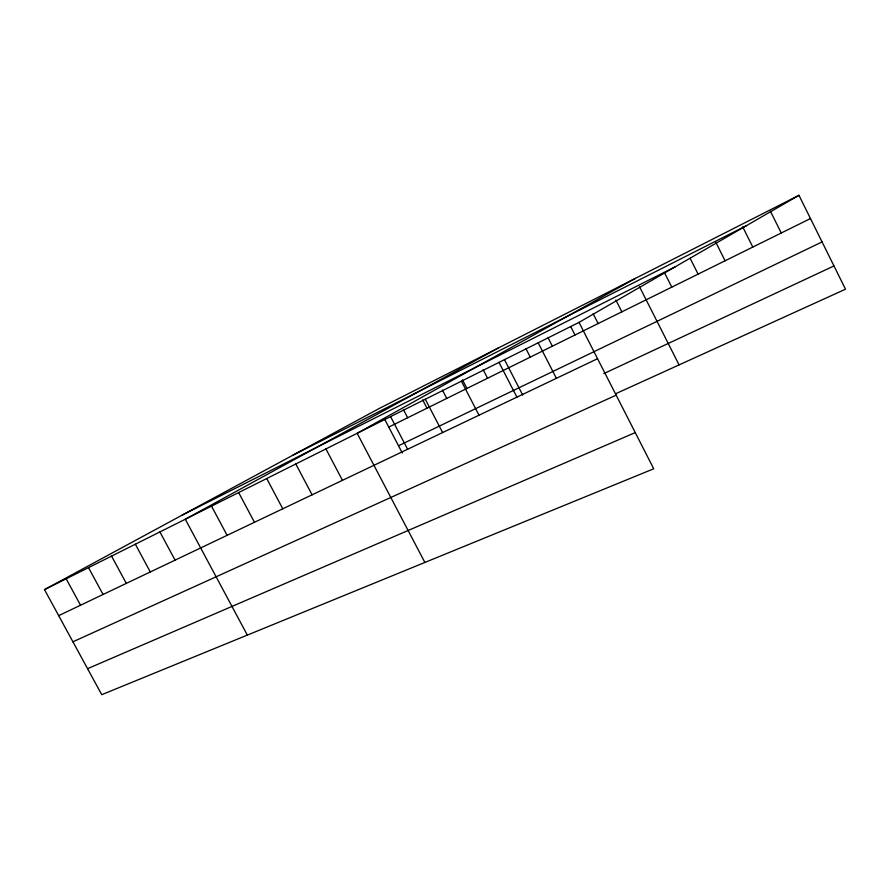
<?xml version="1.0" encoding="UTF-8"?>
<svg xmlns="http://www.w3.org/2000/svg" width="890" height="890" viewBox="0 0 890 890"><rect width="100%" height="100%" fill="white"/><g stroke="black" fill="none" stroke-linecap="round" stroke-linejoin="round"><path stroke-width="1.33" d="M579.034 322.38L653.716 468.796L101.738 694.69L44.5 589.625L579.034 322.38L798.964 195.311L845.5 289.205L615.635 393.758M635.304 278.425L357.157 433.308L424.875 562.447M498.456 347.923L185.287 519.237L247.342 635.104M44.5 589.625L379.073 408.555L798.964 195.311M292.754 455.268L746.543 225.593M182.005 515.21L675.065 266.889M388.763 427.1L810.479 218.551M398.52 445.757L822.06 241.924M58.673 615.646L597.557 358.692M603.832 373.6L833.975 265.943M72.924 641.801L616.158 395.16M87.565 668.679L635.249 432.596M66.171 578.8L80.534 605.222M111.562 556.105L126.313 583.395M88.511 567.631L103.062 594.476M135.347 544.213L150.299 571.959M159.911 531.931L175.063 560.144M211.52 506.121L227.106 535.335M238.654 492.559L254.462 522.285M266.722 478.52L282.775 508.791M295.803 463.99L312.09 494.807M325.929 448.927L342.461 480.333M403.404 409.545L407.676 417.744M390.565 416.609L407.62 449.261M384.524 418.979L402.28 452.954M442.397 390.031L446.747 398.42M425.286 399.243L442.619 432.573M422.683 399.888L427 408.187M462.544 379.952L466.939 388.441M461.409 381.187L479.02 415.207M504.474 359.616L522.708 395.038M499.001 362.386L516.912 397.14M483.137 369.639L487.575 378.239M538.183 342.806L556.395 378.317M526.023 348.836L530.273 357.113M570.657 326.519L574.985 335.007M548.084 337.811L552.367 346.188M593.14 313.736L598.136 323.559M615.891 300.097L621.843 311.834M664.485 272.685L671.783 287.136M639.521 286.747L679.07 364.9M690.117 258.256L698.094 274.131M715.783 242.214L725.094 260.781M742.705 226.861L752.795 247.075M770.451 211.297L781.253 233.002"/></g></svg>
